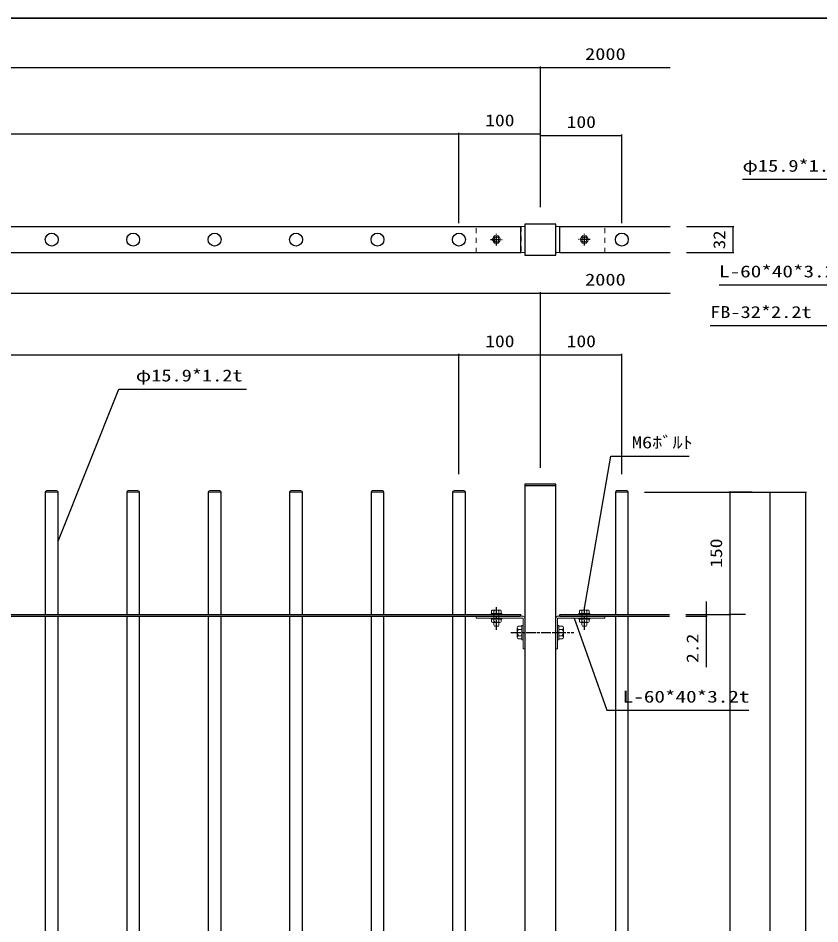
# Model space of a CAD drawing. Units: millimetres, scale not verified. Extents: x -209 to 200, y -147 to 138.
# Drawn here: x -4.9 to 118.2, y -1.1 to 137.8 of the extents above; entities that cross this region are included whole.
import ezdxf
from ezdxf.enums import TextEntityAlignment as Align

# ---------------------------------------------------------------- set-up
doc = ezdxf.new("R2010")
doc.units = ezdxf.units.MM
doc.linetypes.add('CHAIN', pattern=[18.5, 12, -1.5, 3.5, -1.5])
doc.linetypes.add('DASHED_SPACED', pattern=[12, 6, -6])
for name, color, linetype, lineweight in [('0-0', 6, 'Continuous', 25), ('0-1_0', 6, 'Continuous', 25), ('0-2_DIM1', 3, 'Continuous', 25), ('0-3_横桟', 2, 'Continuous', 25), ('0-4_文字', 7, 'Continuous', 25), ('0-5_補助', 5, 'Continuous', 25), ('0-6_ｾﾝﾀｰ', 1, 'CHAIN', 25), ('0-7_縦格子', 6, 'Continuous', 25), ('0-8_支柱', 60, 'Continuous', 25), ('0-9_THN', 4, 'Continuous', 9), ('0-A_下地', 30, 'Continuous', 9)]:
    doc.layers.add(name, color=color, linetype=linetype, lineweight=lineweight)
doc.styles.add('ＭＳ ゴシック', font='')
doc.styles.get('ＭＳ ゴシック').set_extended_font_data('MS Gothic')

# ---------------------------------------------------------------- blocks, each defined once
blk = doc.blocks.new('A$C54DE35E0')
at = {"layer": '0-1_0'}
blk.add_line((0, 0), (556.725, 0), dxfattribs=at)
blk = doc.blocks.new('filled_dot')
at = {"color": 0, "linetype": 'Continuous', "lineweight": -2, "const_width": 1.25}
blk.add_lwpolyline([(-0.625, 0, 1), (0.625, 0, 1)], format="xyb", close=True, dxfattribs=at)
blk = doc.blocks.new('filled_arrow')
at = {"color": 0, "linetype": 'Continuous', "lineweight": -2}
blk.add_solid([(7.5, 1.25), (0, 0), (7.5, -1.25)], dxfattribs=at)
blk = doc.blocks.new('DIMENSION_007_')
at = {"layer": '0-4_文字'}
blk.add_lwpolyline([(33782.915, -62784.714), (33857.198, -62598.112), (33873.198, -62598.112), (34014.34, -62598.112)], dxfattribs=at)
at = {"layer": '0-4_文字', "xscale": 0.267, "yscale": 0.267, "rotation": 248.3}
blk.add_blockref('filled_arrow', (33782.915, -62784.714), dxfattribs=at)
at = {"layer": '0-4_文字', "style": 'ＭＳ ゴシック', "width": 1.25}
blk.add_text('φ15.9*1.2t', height=14.66, dxfattribs=at).set_placement((33878.198, -62593.112), align=Align.BOTTOM_LEFT)
blk = doc.blocks.new('DIMENSION_008_')
at = {"layer": '0-4_文字'}
blk.add_lwpolyline([(34428.888, -62869.326), (34461.288, -62680.258), (34477.288, -62680.258), (34557.719, -62680.258)], dxfattribs=at)
at = {"layer": '0-4_文字', "xscale": 0.267, "yscale": 0.267, "rotation": 260.3}
blk.add_blockref('filled_arrow', (34428.888, -62869.326), dxfattribs=at)
at = {"layer": '0-4_文字', "style": 'ＭＳ ゴシック', "width": 1.25}
blk.add_text('M6ﾎﾞﾙﾄ', height=14.66, dxfattribs=at).set_placement((34487.288, -62675.258), align=Align.BOTTOM_LEFT)
blk = doc.blocks.new('DIMENSION_010_')
at = {"layer": '0-4_文字'}
blk.add_lwpolyline([(34416.558, -62879.114), (34456.677, -62992.326), (34472.677, -62992.326), (34630.774, -62992.326)], dxfattribs=at)
at = {"layer": '0-4_文字', "xscale": 0.267, "yscale": 0.267, "rotation": 109.5}
blk.add_blockref('filled_arrow', (34416.558, -62879.114), dxfattribs=at)
at = {"layer": '0-4_文字', "style": 'ＭＳ ゴシック', "width": 1.3}
blk.add_text('L-60*40*3.2t', height=14.66, dxfattribs=at).set_placement((34476.077, -62987.326), align=Align.BOTTOM_LEFT)
blk = doc.blocks.new('DIMENSION_012_')
at = {"layer": '0-4_文字'}
blk.add_lwpolyline([(34870.056, -62582.025), (34768.427, -62470.39), (34752.427, -62470.39), (34594.33, -62470.39)], dxfattribs=at)
at = {"layer": '0-4_文字', "xscale": 0.267, "yscale": 0.267, "rotation": 312.3}
blk.add_blockref('filled_arrow', (34870.056, -62582.025), dxfattribs=at)
at = {"layer": '0-4_文字', "style": 'ＭＳ ゴシック', "width": 1.3}
blk.add_text('L-60*40*3.2t', height=14.66, dxfattribs=at).set_placement((34594.33, -62465.39), align=Align.BOTTOM_LEFT)
blk = doc.blocks.new('DIMENSION_013_')
at = {"layer": '0-4_文字'}
blk.add_lwpolyline([(34805.18, -62426.346), (34780.253, -62340.721), (34764.253, -62340.721), (34623.111, -62340.721)], dxfattribs=at)
at = {"layer": '0-4_文字', "xscale": 0.267, "yscale": 0.267, "rotation": 286.2}
blk.add_blockref('filled_arrow', (34805.18, -62426.346), dxfattribs=at)
at = {"layer": '0-4_文字', "style": 'ＭＳ ゴシック', "width": 1.25}
blk.add_text('φ15.9*1.2t', height=14.66, dxfattribs=at).set_placement((34623.111, -62335.721), align=Align.BOTTOM_LEFT)
blk = doc.blocks.new('DIMENSION_017_')
at = {"layer": '0-4_文字'}
blk.add_lwpolyline([(34774.751, -62573.225), (34731.481, -62520.291), (34715.481, -62520.291), (34583.375, -62520.291)], dxfattribs=at)
at = {"layer": '0-4_文字', "xscale": 0.267, "yscale": 0.267, "rotation": 309.3}
blk.add_blockref('filled_arrow', (34774.751, -62573.225), dxfattribs=at)
at = {"layer": '0-4_文字', "style": 'ＭＳ ゴシック', "width": 1.25}
blk.add_text('FB-32*2.2t', height=14.66, dxfattribs=at).set_placement((34583.375, -62515.291), align=Align.BOTTOM_LEFT)
blk = doc.blocks.new('Viewport_NO.1')
at = {"layer": '0-2_DIM1'}
for p, q in [((32374.965, -62203.533), (34374.965, -62203.533)), ((34374.965, -62374.637), (34374.965, -62202.283)), ((34374.965, -62374.637), (34374.965, -62202.283)), ((34374.965, -62203.533), (34534.515, -62203.533)), ((32474.965, -62284.977), (34274.965, -62284.977)), ((34274.965, -62394.637), (34274.965, -62283.727)), ((34274.965, -62394.637), (34274.965, -62283.727)), ((34274.965, -62284.977), (34374.965, -62284.977)), ((34374.965, -62374.637), (34374.965, -62283.727)), ((34374.965, -62374.637), (34374.965, -62285.727)), ((34374.965, -62286.977), (34474.965, -62286.977)), ((34474.965, -62394.637), (34474.965, -62285.727)), ((34554.515, -62398.637), (34612.593, -62398.637)), ((34611.343, -62398.637), (34611.343, -62430.637)), ((34554.515, -62430.637), (34612.593, -62430.637)), ((34374.965, -62694.714), (34374.965, -62479.203)), ((34374.965, -62694.714), (34374.965, -62479.203)), ((32374.965, -62480.453), (34374.965, -62480.453)), ((34374.965, -62480.453), (34534.515, -62480.453)), ((32474.965, -62556.077), (34274.965, -62556.077)), ((34274.965, -62702.714), (34274.965, -62554.827)), ((34274.965, -62702.714), (34274.965, -62554.827)), ((34274.965, -62556.077), (34374.965, -62556.077)), ((34374.965, -62694.714), (34374.965, -62554.827)), ((34374.965, -62694.714), (34374.965, -62554.827)), ((34374.965, -62556.077), (34474.965, -62556.077)), ((34474.965, -62702.714), (34474.965, -62554.827)), ((34502.915, -62724.714), (34608.747, -62724.714)), ((34502.915, -62724.714), (34657.757, -62724.714)), ((34502.915, -62724.714), (34701.792, -62724.714)), ((34634.841, -62724.714), (34606.247, -62724.714)), ((34607.497, -62724.714), (34607.497, -62874.714)), ((34607.497, -62724.714), (34607.497, -62874.714)), ((34656.507, -62724.714), (34656.507, -63874.714)), ((34700.542, -62724.714), (34700.542, -63924.714)), ((34578.424, -62858.714), (34578.424, -62939.259)), ((34553.515, -62874.714), (34608.747, -62874.714)), ((34553.515, -62874.714), (34608.747, -62874.714)), ((34553.515, -62874.714), (34579.674, -62874.714)), ((34553.515, -62876.914), (34579.674, -62876.914)), ((34626.791, -62874.714), (34606.247, -62874.714)), ((34626.791, -62874.714), (34606.247, -62874.714)), ((34607.497, -62874.714), (34607.497, -63754.714)), ((34607.497, -62874.714), (34607.497, -63754.714))]:
    blk.add_line(p, q, dxfattribs=at)
at = {"layer": '0-3_横桟'}
for p, q in [((32398.965, -62398.637), (34350.965, -62398.637)), ((34350.965, -62430.637), (34350.965, -62398.637)), ((32398.965, -62430.637), (34350.965, -62430.637)), ((34398.965, -62430.637), (34534.515, -62430.637)), ((32398.965, -62874.714), (34350.965, -62874.714)), ((32399.965, -62876.914), (34349.965, -62876.914)), ((34350.965, -62876.914), (34350.965, -62874.714)), ((34398.965, -62874.714), (34533.515, -62874.714)), ((34398.965, -62876.914), (34398.965, -62874.714)), ((34398.965, -62876.914), (34533.515, -62876.914))]:
    blk.add_line(p, q, dxfattribs=at)
blk.add_lwpolyline([(34398.965, -62430.637), (34398.965, -62398.637), (34534.515, -62398.637)], dxfattribs=at)
at = {"layer": '0-5_補助'}
blk.add_line((35369.715, -62142.773), (32097.715, -62142.773), dxfattribs=at)
at = {"layer": '0-6_ｾﾝﾀｰ'}
for p, q in [((34320.965, -62421.787), (34320.965, -62407.487)), ((34428.965, -62421.787), (34428.965, -62407.487)), ((34313.815, -62414.637), (34328.115, -62414.637)), ((34436.115, -62414.637), (34421.815, -62414.637)), ((34320.965, -62893.668), (34320.965, -62865.86)), ((34428.965, -62893.668), (34428.965, -62865.86)), ((34428.965, -62893.668), (34428.965, -62865.86)), ((34338.815, -62896.914), (34416.115, -62896.914))]:
    blk.add_line(p, q, dxfattribs=at)
at = {"layer": '0-7_縦格子'}
for p, q in [((33767.015, -62876.914), (33767.015, -63752.514)), ((33782.915, -63752.514), (33782.915, -62876.914)), ((33867.015, -62876.914), (33867.015, -63752.514)), ((33882.915, -63752.514), (33882.915, -62876.914)), ((33967.015, -62876.914), (33967.015, -63752.514)), ((33982.915, -63752.514), (33982.915, -62876.914)), ((34067.015, -62876.914), (34067.015, -63752.514)), ((34082.915, -63752.514), (34082.915, -62876.914)), ((34167.015, -62876.914), (34167.015, -63752.514)), ((34182.915, -63752.514), (34182.915, -62876.914)), ((34267.015, -62876.914), (34267.015, -63752.514)), ((34282.915, -63752.514), (34282.915, -62876.914)), ((34467.015, -62876.914), (34467.015, -63752.514)), ((34482.915, -63752.514), (34482.915, -62876.914))]:
    blk.add_line(p, q, dxfattribs=at)
for points in [[(33782.915, -62874.714), (33782.915, -62724.714), (33767.015, -62724.714), (33767.015, -62874.714)], [(33882.915, -62874.714), (33882.915, -62724.714), (33867.015, -62724.714), (33867.015, -62874.714)], [(33982.915, -62874.714), (33982.915, -62724.714), (33967.015, -62724.714), (33967.015, -62874.714)], [(34082.915, -62874.714), (34082.915, -62724.714), (34067.015, -62724.714), (34067.015, -62874.714)], [(34182.915, -62874.714), (34182.915, -62724.714), (34167.015, -62724.714), (34167.015, -62874.714)], [(34282.915, -62874.714), (34282.915, -62724.714), (34267.015, -62724.714), (34267.015, -62874.714)], [(34482.915, -62874.714), (34482.915, -62724.714), (34467.015, -62724.714), (34467.015, -62874.714)]]:
    blk.add_lwpolyline(points, dxfattribs=at)
for centre in [(33774.965, -62414.637), (33874.965, -62414.637), (33974.965, -62414.637), (34074.965, -62414.637), (34174.965, -62414.637), (34274.965, -62414.637), (34474.965, -62414.637)]:
    blk.add_circle(centre, 7.95, dxfattribs=at)
at = {"layer": '0-8_支柱'}
blk.add_line((34355.965, -62716.314), (34393.965, -62716.314), dxfattribs=at)
for points in [[(34355.965, -62433.637), (34393.965, -62433.637), (34393.965, -62395.637), (34355.965, -62395.637)], [(34355.965, -64224.714), (34393.965, -64224.714), (34393.965, -62714.714), (34355.965, -62714.714)]]:
    blk.add_lwpolyline(points, close=True, dxfattribs=at)
at = {"layer": '0-9_THN'}
for p, q in [((33767.015, -62724.714), (33782.915, -62724.714)), ((33780.915, -62722.714), (33769.015, -62722.714)), ((33867.015, -62724.714), (33882.915, -62724.714)), ((33880.915, -62722.714), (33869.015, -62722.714)), ((33967.015, -62724.714), (33982.915, -62724.714)), ((33980.915, -62722.714), (33969.015, -62722.714)), ((34067.015, -62724.714), (34082.915, -62724.714)), ((34080.915, -62722.714), (34069.015, -62722.714)), ((34167.015, -62724.714), (34182.915, -62724.714)), ((34180.915, -62722.714), (34169.015, -62722.714)), ((34267.015, -62724.714), (34282.915, -62724.714)), ((34280.915, -62722.714), (34269.015, -62722.714)), ((34467.015, -62724.714), (34482.915, -62724.714)), ((34480.915, -62722.714), (34469.015, -62722.714))]:
    blk.add_line(p, q, dxfattribs=at)
for centre, start, end in [((33769.015, -62724.714), 90, 180), ((33780.915, -62724.714), 0, 90), ((33869.015, -62724.714), 90, 180), ((33880.915, -62724.714), 0, 90), ((33969.015, -62724.714), 90, 180), ((33980.915, -62724.714), 0, 90), ((34069.015, -62724.714), 90, 180), ((34080.915, -62724.714), 0, 90), ((34169.015, -62724.714), 90, 180), ((34180.915, -62724.714), 0, 90), ((34269.015, -62724.714), 90, 180), ((34280.915, -62724.714), 0, 90), ((34469.015, -62724.714), 90, 180), ((34480.915, -62724.714), 0, 90)]:
    blk.add_arc(centre, 2, start, end, dxfattribs=at)
at = {"layer": '0-A_下地', "linetype": 'DASHED_SPACED'}
for p, q in [((34295.965, -62430.637), (34295.965, -62398.637)), ((34355.965, -62398.637), (34295.965, -62398.637)), ((34351.465, -62398.637), (34351.465, -62430.637)), ((34355.965, -62398.637), (34355.965, -62430.637)), ((34393.965, -62398.637), (34453.965, -62398.637)), ((34393.965, -62398.637), (34393.965, -62430.637)), ((34398.465, -62398.637), (34398.465, -62430.637)), ((34453.965, -62430.637), (34453.965, -62398.637)), ((34355.965, -62430.637), (34295.965, -62430.637)), ((34393.965, -62430.637), (34453.965, -62430.637)), ((34317.965, -62880.314), (34317.965, -62873.514)), ((34323.965, -62880.314), (34323.965, -62873.514)), ((34425.965, -62880.314), (34425.965, -62873.514)), ((34431.965, -62880.314), (34431.965, -62873.514))]:
    blk.add_line(p, q, dxfattribs=at)
at = {"layer": '0-A_下地'}
for p, q in [((34315.752, -62414.637), (34318.358, -62410.123)), ((34318.358, -62410.123), (34323.571, -62410.123)), ((34323.571, -62410.123), (34326.177, -62414.637)), ((34423.752, -62414.637), (34426.358, -62410.123)), ((34426.358, -62410.123), (34431.571, -62410.123)), ((34431.571, -62410.123), (34434.177, -62414.637)), ((34318.358, -62419.151), (34315.752, -62414.637)), ((34323.571, -62419.151), (34318.358, -62419.151)), ((34326.177, -62414.637), (34323.571, -62419.151)), ((34426.358, -62419.151), (34423.752, -62414.637)), ((34431.571, -62419.151), (34426.358, -62419.151)), ((34434.177, -62414.637), (34431.571, -62419.151)), ((34295.965, -62876.914), (34353.765, -62876.914)), ((34295.965, -62879.114), (34295.965, -62876.914)), ((34295.965, -62879.114), (34353.765, -62879.114)), ((34327.565, -62873.514), (34314.365, -62873.514)), ((34327.565, -62873.514), (34314.365, -62873.514)), ((34314.365, -62874.714), (34314.365, -62873.514)), ((34327.565, -62874.714), (34314.365, -62874.714)), ((34327.565, -62879.114), (34314.365, -62879.114)), ((34314.365, -62880.314), (34314.365, -62879.114)), ((34327.565, -62880.314), (34314.365, -62880.314)), ((34315.069, -62873.514), (34315.069, -62870.403)), ((34326.861, -62873.514), (34315.069, -62873.514)), ((34315.069, -62880.314), (34315.069, -62883.425)), ((34315.59, -62880.314), (34326.34, -62880.314)), ((34325.385, -62869.326), (34316.544, -62869.326)), ((34318.019, -62873.514), (34318.019, -62870.403)), ((34318.019, -62880.314), (34318.019, -62883.425)), ((34323.91, -62873.514), (34323.91, -62870.403)), ((34323.91, -62880.314), (34323.91, -62883.425)), ((34326.861, -62873.514), (34326.861, -62870.403)), ((34326.861, -62880.314), (34326.861, -62883.425)), ((34327.565, -62874.714), (34327.565, -62873.514)), ((34327.565, -62880.314), (34327.565, -62879.114)), ((34353.765, -62879.114), (34353.765, -62916.914)), ((34355.965, -62879.114), (34355.965, -62916.914)), ((34393.965, -62879.114), (34393.965, -62916.914)), ((34453.965, -62876.914), (34396.165, -62876.914)), ((34453.965, -62879.114), (34396.165, -62879.114)), ((34396.165, -62879.114), (34396.165, -62916.914)), ((34422.365, -62873.514), (34435.565, -62873.514)), ((34422.365, -62880.314), (34422.365, -62879.114)), ((34422.365, -62879.114), (34435.565, -62879.114)), ((34422.365, -62880.314), (34435.565, -62880.314)), ((34423.069, -62873.514), (34423.069, -62870.403)), ((34423.069, -62873.514), (34434.861, -62873.514)), ((34423.069, -62880.314), (34423.069, -62883.425)), ((34434.34, -62880.314), (34423.59, -62880.314)), ((34424.544, -62869.326), (34433.385, -62869.326)), ((34426.019, -62873.514), (34426.019, -62870.403)), ((34426.019, -62880.314), (34426.019, -62883.425)), ((34431.91, -62873.514), (34431.91, -62870.403)), ((34431.91, -62880.314), (34431.91, -62883.425)), ((34434.861, -62873.514), (34434.861, -62870.403)), ((34434.861, -62880.314), (34434.861, -62883.425)), ((34435.565, -62880.314), (34435.565, -62879.114)), ((34453.965, -62879.114), (34453.965, -62876.914)), ((34325.385, -62884.502), (34316.544, -62884.502)), ((34323.365, -62888.914), (34318.565, -62888.914)), ((34323.965, -62887.414), (34323.365, -62888.914)), ((34323.965, -62884.502), (34323.965, -62887.414)), ((34346.581, -62891.02), (34346.581, -62902.808)), ((34352.165, -62889.053), (34348.017, -62889.053)), ((34352.165, -62888.114), (34352.165, -62905.714)), ((34352.165, -62889.053), (34352.165, -62904.775)), ((34396.165, -62888.114), (34397.765, -62888.114)), ((34396.165, -62888.114), (34396.165, -62905.714)), ((34397.765, -62888.114), (34397.765, -62905.714)), ((34397.765, -62888.114), (34397.765, -62905.714)), ((34397.765, -62889.053), (34397.765, -62904.775)), ((34397.765, -62889.053), (34401.912, -62889.053)), ((34403.348, -62891.02), (34403.348, -62902.808)), ((34424.544, -62884.502), (34433.385, -62884.502)), ((34425.965, -62884.502), (34425.965, -62887.414)), ((34431.965, -62887.414), (34431.365, -62888.914)), ((34431.965, -62884.502), (34431.965, -62887.414)), ((34352.165, -62892.987), (34348.017, -62892.987)), ((34352.165, -62900.841), (34348.017, -62900.841)), ((34397.765, -62892.987), (34401.912, -62892.987)), ((34397.765, -62900.841), (34401.912, -62900.841)), ((34352.165, -62904.775), (34348.017, -62904.775)), ((34396.165, -62905.714), (34397.765, -62905.714)), ((34397.765, -62904.775), (34401.912, -62904.775)), ((34355.965, -62916.914), (34353.765, -62916.914)), ((34393.965, -62916.914), (34396.165, -62916.914))]:
    blk.add_line(p, q, dxfattribs=at)
for points in [[(34422.365, -62874.714), (34435.565, -62874.714), (34435.565, -62873.514)], [(34422.365, -62874.714), (34422.365, -62873.514), (34435.565, -62873.514)], [(34317.965, -62884.502), (34317.965, -62887.414), (34318.565, -62888.914)], [(34353.765, -62888.114), (34353.765, -62905.714), (34352.165, -62905.714)], [(34353.765, -62888.114), (34352.165, -62888.114), (34352.165, -62905.714)], [(34425.965, -62887.414), (34426.565, -62888.914), (34431.365, -62888.914)]]:
    blk.add_lwpolyline(points, dxfattribs=at)
for centre, radius in [((34320.965, -62414.637), 4.514), ((34320.965, -62414.637), 3), ((34428.965, -62414.637), 4.514), ((34428.965, -62414.637), 3)]:
    blk.add_circle(centre, radius, dxfattribs=at)
for centre, radius, start, end in [((34316.544, -62870.876), 1.549, 17.74657, 162.25343), ((34320.965, -62873.893), 4.566, 49.83207, 130.16793), ((34325.385, -62870.876), 1.549, 17.74657, 162.25343), ((34353.765, -62879.114), 2.2, 0, 90), ((34396.165, -62879.114), 2.2, 90, 180), ((34424.544, -62870.876), 1.549, 17.74657, 162.25343), ((34428.965, -62873.893), 4.566, 49.83207, 130.16793), ((34433.385, -62870.876), 1.549, 17.74657, 162.25343), ((34316.544, -62882.953), 1.549, 197.74657, 342.25343), ((34320.965, -62879.935), 4.566, 229.83207, 310.16793), ((34325.385, -62882.953), 1.549, 197.74657, 342.25343), ((34348.647, -62891.02), 2.065, 107.74657, 252.25343), ((34401.283, -62891.02), 2.065, 287.74657, 72.25343), ((34424.544, -62882.953), 1.549, 197.74657, 342.25343), ((34428.965, -62879.935), 4.566, 229.83207, 310.16793), ((34433.385, -62882.953), 1.549, 197.74657, 342.25343), ((34352.669, -62896.914), 6.088, 139.83207, 220.16793), ((34348.647, -62902.808), 2.065, 107.74657, 252.25343), ((34397.26, -62896.914), 6.088, 319.83207, 40.16793), ((34401.283, -62902.808), 2.065, 287.74657, 72.25343)]:
    blk.add_arc(centre, radius, start, end, dxfattribs=at)
at = {"layer": '0-0', "xscale": 5.715959, "yscale": 5.715959}
blk.add_blockref('A$C54DE35E0', (32140.978, -62142.773), dxfattribs=at)
at = {"layer": '0-2_DIM1'}
for name, p, xscale, yscale in [('filled_dot', (34374.965, -62203.533), 0.4, 0.4), ('filled_arrow', (34534.515, -62203.533), 0.133, 0.133), ('filled_dot', (34274.965, -62284.977), 0.4, 0.4), ('filled_dot', (34374.965, -62284.977), 0.4, 0.4), ('filled_dot', (34474.965, -62286.977), 0.4, 0.4), ('filled_dot', (34374.965, -62480.453), 0.4, 0.4), ('filled_arrow', (34534.515, -62480.453), 0.133, 0.133), ('filled_dot', (34274.965, -62556.077), 0.4, 0.4), ('filled_dot', (34374.965, -62556.077), 0.4, 0.4), ('filled_dot', (34474.965, -62556.077), 0.4, 0.4)]:
    blk.add_blockref(name, p, dxfattribs=dict(at, xscale=xscale, yscale=yscale))
at = {"layer": '0-2_DIM1', "xscale": 0.4, "yscale": 0.4}
for p, rotation in [((34374.965, -62203.533), 180), ((34274.965, -62284.977), 180), ((34374.965, -62286.977), 180), ((34611.343, -62398.637), 90), ((34611.343, -62430.637), 270), ((34374.965, -62480.453), 180), ((34274.965, -62556.077), 180), ((34374.965, -62556.077), 180), ((34607.497, -62724.714), 90), ((34607.497, -62724.714), 90), ((34656.507, -62724.714), 90), ((34700.542, -62724.714), 90), ((34578.424, -62874.714), 270), ((34578.424, -62876.914), 90), ((34607.497, -62874.714), 270), ((34607.497, -62874.714), 90), ((34607.497, -62874.714), 270), ((34607.497, -62874.714), 90)]:
    blk.add_blockref('filled_dot', p, dxfattribs=dict(at, rotation=rotation))
at = {"layer": '0-4_文字'}
for name in ['DIMENSION_013_', 'DIMENSION_012_', 'DIMENSION_017_', 'DIMENSION_007_', 'DIMENSION_008_', 'DIMENSION_010_']:
    blk.add_blockref(name, (0, 0), dxfattribs=at)
at = {"layer": '0-2_DIM1', "style": 'ＭＳ ゴシック'}
for s, width, p in [('2000', 1.25, (34429.866, -62198.533)), ('100', 1.2, (34307.249, -62279.977)), ('100', 1.2, (34407.249, -62281.977)), ('2000', 1.25, (34429.866, -62475.453)), ('100', 1.2, (34307.249, -62551.077)), ('100', 1.2, (34407.249, -62551.077))]:
    blk.add_text(s, height=14.66, dxfattribs=dict(at, width=width)).set_placement(p, align=Align.BOTTOM_LEFT)
for s, width, p in [('32', 1.15, (34606.343, -62426.363)), ('150', 1.2, (34602.497, -62817.43)), ('150', 1.2, (34602.497, -62817.43)), ('2.2', 1.2, (34573.424, -62934.259))]:
    blk.add_text(s, height=14.66, rotation=90, dxfattribs=dict(at, width=width)).set_placement(p, align=Align.BOTTOM_LEFT)

msp = doc.modelspace()

# ---------------------------------------------------------------- block references
at = {"layer": '0-0', "xscale": 0.125, "yscale": 0.125}
msp.add_blockref('Viewport_NO.1', (-4221.606, 7905.695), dxfattribs=at)

doc.saveas('drawing.dxf')
